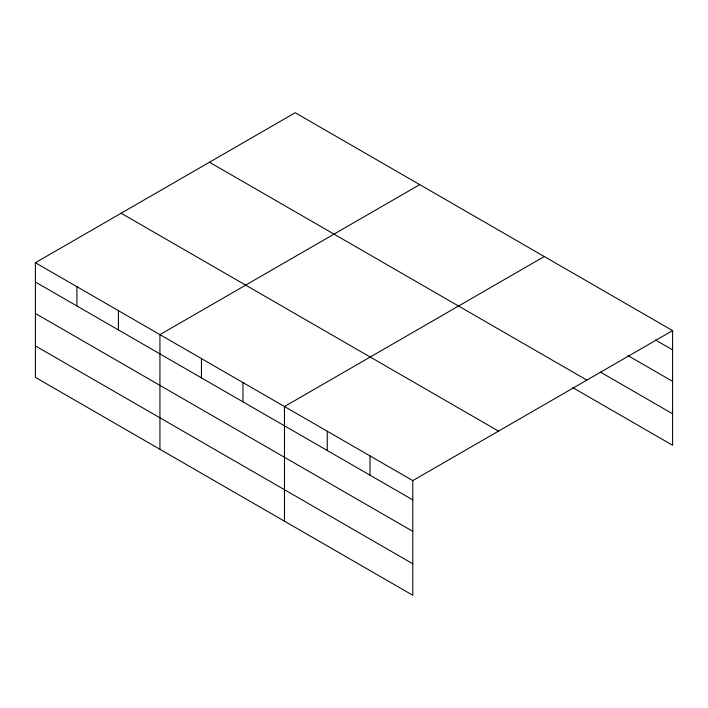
<?xml version="1.0" encoding="UTF-8"?>
<svg xmlns="http://www.w3.org/2000/svg" width="708" height="708" viewBox="0 0 708 708"><rect width="100%" height="100%" fill="white"/><g stroke="black" fill="none" stroke-linecap="round" stroke-linejoin="round"><path stroke-width="1.06" d="M35.4 262.73L412.791 480.608L412.791 595.269L35.4 377.391L35.4 262.73L295.209 112.731L672.6 330.609L672.6 445.27L572.799 387.657M419.747 184.629L159.937 334.627L159.937 449.288M544.293 256.526L284.474 406.534L284.474 521.194M412.791 480.608L672.6 330.609M655.493 340.008L672.6 349.885M627.925 355.566L672.6 381.355M600.366 372.089L672.6 413.791M209.471 162.229L586.861 380.108M121.139 213.232L498.529 431.11M35.4 282.005L412.791 499.883M35.4 313.476L412.791 531.363M35.4 345.911L412.791 563.789M370.019 455.917L370.019 475.192M327.246 431.225L327.246 450.5M242.959 382.568L242.959 401.834M201.453 358.602L201.453 377.868M118.422 310.662L118.422 329.937M76.915 286.696L76.915 305.971"/></g></svg>
